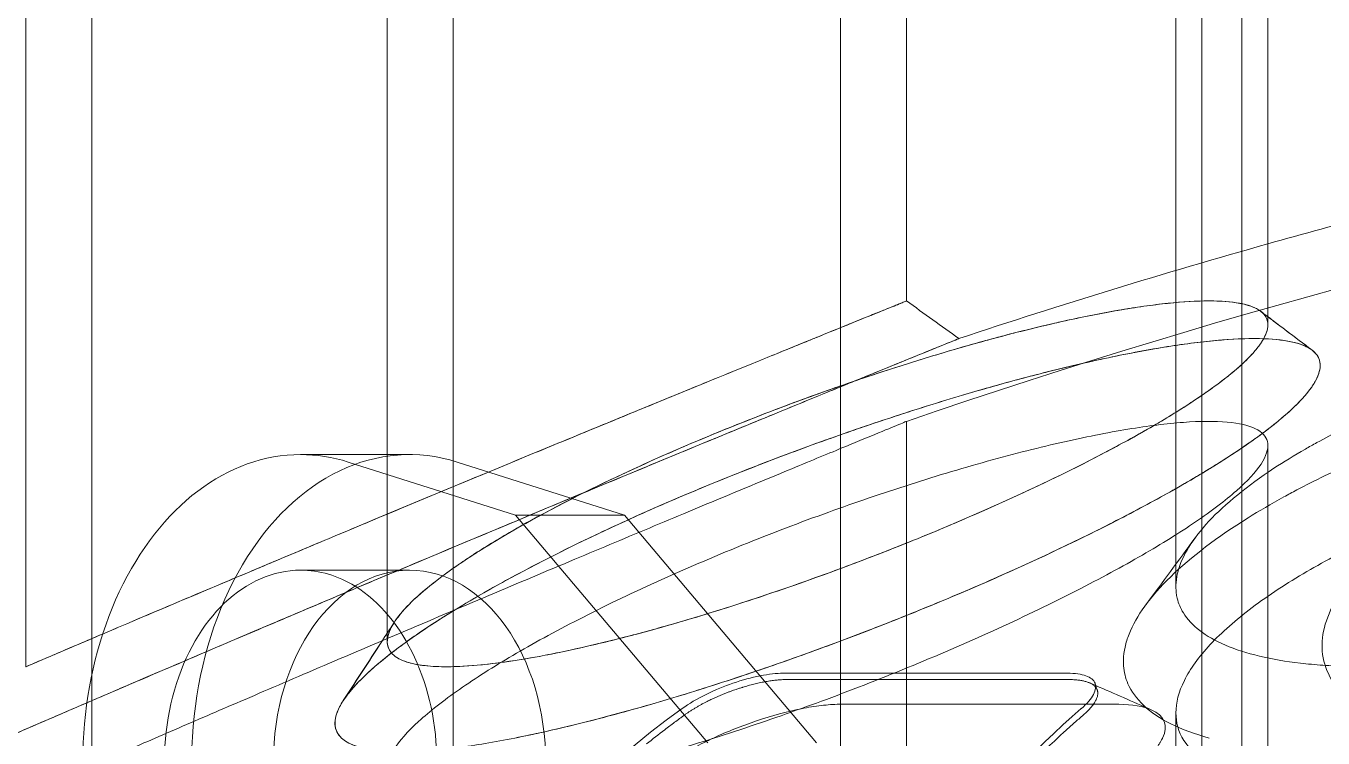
# Model space of a CAD drawing. Header units: millimetres. Extents: x -6314 to 11113, y -129 to 3675.
# Drawn here: x 890.05 to 927.09, y 2972.05 to 2992.38 of the extents above; entities that cross this region are included whole.
import ezdxf

# ---------------------------------------------------------------- set-up
doc = ezdxf.new("R2010")
doc.units = ezdxf.units.MM
doc.layers.add('Equipment', color=123, linetype='Continuous')

# ---------------------------------------------------------------- blocks, each defined once
blk = doc.blocks.new('A$C22f65225')
at = {"layer": 'Equipment', "linetype": 'Continuous', "lineweight": 0, "extrusion": (0, 1, 0)}
for p, q in [((-81.43, 260.606), (-81.43, 298)), ((-79.718, 250), (-79.718, 298)), ((-72.052, 266.111), (-72.052, 298)), ((-70.34, 250), (-70.34, 298)), ((-60.282, 250), (-60.282, 298)), ((-58.57, 270.098), (-58.57, 298)), ((-51.58, 262.68), (-51.58, 298)), ((-50.904, 250), (-50.904, 298)), ((-49.868, 250), (-49.868, 298)), ((-49.192, 269.478), (-49.192, 298)), ((-58.57, 250), (-58.57, 266.974)), ((-49.192, 250), (-49.192, 266.343)), ((-74.3, 266.111), (-71.472, 266.111)), ((-72.052, 261.969), (-72.052, 266.111)), ((-68.718, 264.54), (-73.063, 265.917)), ((-70.235, 265.917), (-65.889, 264.54)), ((-63.733, 258.626), (-68.718, 264.54)), ((-65.889, 264.54), (-68.718, 264.54)), ((-65.889, 264.54), (-60.905, 258.626)), ((-74.3, 263.111), (-71.472, 263.111)), ((-72.052, 261.259), (-72.052, 261.969)), ((-81.43, 260.606), (-81.43, 260.606)), ((-54.391, 260.435), (-61.775, 260.435)), ((-53.672, 260.161), (-53.62, 259.994)), ((-51.58, 250), (-51.58, 259.409))]:
    blk.add_line(p, q, dxfattribs=at)
at = {"layer": 'Equipment', "linetype": 'Continuous', "lineweight": 0, "extrusion": (0, 0, -1)}
for radius, start, end in [(180, 71.01086, 88.08979), (181.6, 74.28337, 75.1866), (181.6, 71.63614, 74.28337)]:
    blk.add_arc((0, 96.769), radius, start, end, dxfattribs=at)
for centre, major_axis, ratio, start_param, end_param in [((-71.472, 258.111), (0, 8), 0.707107, -1.965779, 0.22045), ((-71.472, 258.111), (0, -5), 0.707107, -3.141592653589792, 3.141592653589794), ((-55.11, 258.062), (-3.232, -1.105), 0.344485, 2.36763, 2.781528), ((-42.424, 227), (0, 37.2), 0.642788, -1.237608, -0.506999), ((-55.11, 258.062), (-3.232, -1.105), 0.344485, -3.501657, -2.817472)]:
    blk.add_ellipse(centre, major_axis=major_axis, ratio=ratio, start_param=start_param, end_param=end_param, dxfattribs=at)
at = {"layer": 'Equipment', "linetype": 'Continuous', "lineweight": 0}
for centre, major_axis, ratio, start_param, end_param in [((-74.3, 258.111), (0, 8), 0.707107, 0, 1.965779), ((-74.3, 258.111), (0, 8), 0.707107, -0.22045, 0), ((-74.3, 258.111), (0, 5), 0.707107, 0, 3.553109), ((-74.3, 258.111), (0, 5), 0.707107, -0.411517, 0), ((-74.3, 258.111), (0, 5), 0.707107, -2.730076, -0.411517), ((-50.559, 227), (0, -37.2), 0.766044, -2.634593, -2.105973)]:
    blk.add_ellipse(centre, major_axis=major_axis, ratio=ratio, start_param=start_param, end_param=end_param, dxfattribs=at)
for points, knots in [([(-79.44, 261.454), (-79.23, 261.543), (-79.006, 261.638), (-78.059, 262.04), (-77.199, 262.404), (-75.876, 262.962), (-74.945, 263.354), (-73.897, 263.794), (-72.32, 264.454), (-71.194, 264.923), (-69.538, 265.61), (-68.704, 265.956), (-67.616, 266.405), (-67.094, 266.621), (-66.315, 266.942), (-65.248, 267.38), (-64.225, 267.799), (-63.247, 268.199), (-62.304, 268.584), (-61.482, 268.918), (-60.746, 269.217), (-60.316, 269.392), (-59.744, 269.623), (-59.494, 269.725), (-59.113, 269.878), (-58.757, 270.023), (-58.602, 270.085), (-58.555, 270.104), (-58.594, 270.088), (-58.791, 270.009), (-58.924, 269.955), (-58.993, 269.927)], [0.5051203, 0.5051203, 0.5051203, 0.5051203, 0.5207903, 0.5207903, 0.5678094, 0.5678094, 0.5911634, 0.6145173, 0.6145173, 0.6627417, 0.6627417, 0.6861952, 0.697922, 0.7096488, 0.7096488, 0.7337009, 0.757753, 0.757753, 0.7821998, 0.8066466, 0.8066466, 0.8305373, 0.8365099, 0.8544279, 0.8544279, 0.8792333, 0.9040387, 0.9040387, 0.928029, 0.9400242, 0.950143, 0.950143, 0.950143, 0.950143]), ([(-71.847, 260.875), (-71.895, 260.911), (-71.935, 260.951), (-71.966, 260.993), (-72.102, 261.178), (-72.075, 261.433), (-71.883, 261.737), (-71.787, 261.889), (-71.651, 262.054), (-71.477, 262.23), (-71.303, 262.405), (-71.092, 262.59), (-70.854, 262.777), (-70.619, 262.962), (-70.35, 263.157), (-70.04, 263.365), (-69.962, 263.417), (-69.882, 263.47), (-69.8, 263.523), (-69.553, 263.682), (-69.288, 263.845), (-69.015, 264.006), (-68.259, 264.451), (-67.371, 264.921), (-66.409, 265.384), (-65.941, 265.61), (-65.441, 265.84), (-64.928, 266.067), (-64.671, 266.18), (-64.412, 266.293), (-64.152, 266.403), (-63.893, 266.513), (-63.634, 266.621), (-63.376, 266.726), (-63.112, 266.833), (-62.84, 266.942), (-62.563, 267.051), (-62.285, 267.159), (-62.003, 267.268), (-61.717, 267.375), (-61.145, 267.589), (-60.561, 267.799), (-59.982, 267.997), (-59.395, 268.199), (-58.804, 268.391), (-58.223, 268.571), (-57.641, 268.751), (-57.068, 268.918), (-56.515, 269.069), (-55.975, 269.217), (-55.427, 269.357), (-54.912, 269.477), (-54.783, 269.507), (-54.657, 269.536), (-54.531, 269.564), (-54.154, 269.649), (-53.785, 269.725), (-53.44, 269.789), (-52.962, 269.878), (-52.507, 269.95), (-52.087, 270.002), (-51.668, 270.054), (-51.286, 270.085), (-50.949, 270.095), (-50.623, 270.104), (-50.333, 270.094), (-50.091, 270.062), (-49.97, 270.047), (-49.861, 270.026), (-49.765, 270.001), (-49.684, 269.98), (-49.613, 269.955), (-49.549, 269.927)], [0.4624158, 0.4624158, 0.4624158, 0.4624158, 0.4732205, 0.4732205, 0.4732205, 0.5207088, 0.5207088, 0.5207088, 0.5442497, 0.5442497, 0.5442497, 0.5677906, 0.5677906, 0.5677906, 0.5911116, 0.5911116, 0.5911116, 0.5969418, 0.5969418, 0.5969418, 0.6144326, 0.6144326, 0.6144326, 0.6627048, 0.6627048, 0.6627048, 0.6861758, 0.6861758, 0.6861758, 0.6979112, 0.6979112, 0.6979112, 0.7096467, 0.7096467, 0.7096467, 0.7216728, 0.7216728, 0.7216728, 0.733699, 0.733699, 0.733699, 0.7577512, 0.7577512, 0.7577512, 0.7821982, 0.7821982, 0.7821982, 0.8066452, 0.8066452, 0.8066452, 0.830536, 0.830536, 0.830536, 0.8365087, 0.8365087, 0.8365087, 0.8544268, 0.8544268, 0.8544268, 0.8792324, 0.8792324, 0.8792324, 0.904038, 0.904038, 0.904038, 0.9280285, 0.9280285, 0.9280285, 0.9400237, 0.9400237, 0.9400237, 0.9501441, 0.9501441, 0.9501441, 0.9501441]), ([(-49.192, 269.478), (-49.192, 269.508), (-49.203, 269.624), (-49.262, 269.726), (-49.427, 269.879), (-49.721, 270.023), (-50.219, 270.085), (-50.799, 270.104), (-51.302, 270.088), (-51.992, 270.016), (-52.376, 269.965), (-52.555, 269.938), (-52.629, 269.927)], [0.8306707, 0.8306707, 0.8306707, 0.8306707, 0.8365906, 0.8545117, 0.8545117, 0.8793012, 0.9040907, 0.9040907, 0.928068, 0.9400567, 0.946051, 0.9501626, 0.9501626, 0.9501626, 0.9501626]), ([(-49.41, 260.88), (-49.739, 260.958), (-50.036, 261.054), (-50.294, 261.164), (-50.816, 261.387), (-51.185, 261.675), (-51.386, 262.001), (-51.46, 262.12), (-51.514, 262.248), (-51.546, 262.382), (-51.557, 262.427), (-51.565, 262.472), (-51.57, 262.518), (-51.582, 262.609), (-51.583, 262.7), (-51.576, 262.794), (-51.568, 262.888), (-51.551, 262.985), (-51.525, 263.081), (-51.418, 263.483), (-51.147, 263.926), (-50.722, 264.381), (-50.299, 264.835), (-49.717, 265.306), (-49.034, 265.754), (-48.782, 265.92), (-48.508, 266.087), (-48.218, 266.254), (-48.122, 266.309), (-48.023, 266.365), (-47.922, 266.42), (-47.519, 266.642), (-47.072, 266.868), (-46.62, 267.079), (-45.677, 267.519), (-44.605, 267.946), (-43.479, 268.324), (-42.927, 268.509), (-42.348, 268.688), (-41.762, 268.852), (-41.47, 268.935), (-41.176, 269.013), (-40.884, 269.087), (-40.593, 269.161), (-40.304, 269.231), (-40.018, 269.296), (-39.727, 269.363), (-39.429, 269.428), (-39.128, 269.489), (-38.227, 269.672), (-37.301, 269.822), (-36.421, 269.925), (-35.232, 270.065), (-34.1, 270.123), (-33.125, 270.097), (-32.889, 270.091), (-32.656, 270.08), (-32.432, 270.064), (-32.208, 270.048), (-31.993, 270.027), (-31.785, 270.001), (-31.577, 269.976), (-31.376, 269.945), (-31.186, 269.909), (-30.996, 269.874), (-30.817, 269.834), (-30.651, 269.79), (-29.969, 269.611), (-29.448, 269.352), (-29.127, 269.037), (-28.973, 268.886), (-28.861, 268.719), (-28.795, 268.541), (-28.762, 268.452), (-28.74, 268.361), (-28.729, 268.268), (-28.723, 268.22), (-28.72, 268.172), (-28.72, 268.123)], [0.353245, 0.353245, 0.353245, 0.353245, 0.3767108, 0.3767108, 0.3767108, 0.4242384, 0.4242384, 0.4242384, 0.441531, 0.441531, 0.441531, 0.4472953, 0.4472953, 0.4472953, 0.4588237, 0.4588237, 0.4588237, 0.4703522, 0.4703522, 0.4703522, 0.5182109, 0.5182109, 0.5182109, 0.5659083, 0.5659083, 0.5659083, 0.5835153, 0.5835153, 0.5835153, 0.5893843, 0.5893843, 0.5893843, 0.6128602, 0.6128602, 0.6128602, 0.6617487, 0.6617487, 0.6617487, 0.6856695, 0.6856695, 0.6856695, 0.6976298, 0.6976298, 0.6976298, 0.7095902, 0.7095902, 0.7095902, 0.7218024, 0.7218024, 0.7218024, 0.7584388, 0.7584388, 0.7584388, 0.8079072, 0.8079072, 0.8079072, 0.8199198, 0.8199198, 0.8199198, 0.8319323, 0.8319323, 0.8319323, 0.8439449, 0.8439449, 0.8439449, 0.8559575, 0.8559575, 0.8559575, 0.9052963, 0.9052963, 0.9052963, 0.9289723, 0.9289723, 0.9289723, 0.9408102, 0.9408102, 0.9408102, 0.9469332, 0.9469332, 0.9469332, 0.9469332]), ([(-58.993, 269.927), (-59.006, 269.922), (-59.06, 269.9), (-59.165, 269.857), (-59.373, 269.774), (-59.797, 269.602), (-60.261, 269.414), (-60.599, 269.276), (-60.599, 269.276), (-60.599, 269.276)], [0.95014456, 0.95014456, 0.95014456, 0.95014456, 0.95201935, 0.95801693, 0.96401451, 0.97600968, 1, 1, 1.0000015, 1.0000015, 1.0000015, 1.0000015]), ([(-52.63, 269.927), (-52.663, 269.922), (-53.132, 269.849), (-54.129, 269.664), (-55.194, 269.414), (-55.732, 269.276), (-55.732, 269.276), (-55.732, 269.276)], [0.95016572, 0.95016572, 0.95016572, 0.95016572, 0.95204536, 0.97602268, 1, 1, 1.00000047, 1.00000047, 1.00000047, 1.00000047]), ([(-49.549, 269.927), (-49.537, 269.922), (-49.526, 269.917), (-49.515, 269.911), (-49.479, 269.894), (-49.446, 269.876), (-49.416, 269.856), (-49.386, 269.836), (-49.359, 269.815), (-49.335, 269.793), (-49.286, 269.749), (-49.25, 269.7), (-49.226, 269.646), (-49.179, 269.539), (-49.181, 269.414), (-49.23, 269.276)], [0.95014412, 0.95014412, 0.95014412, 0.95014412, 0.952019, 0.952019, 0.952019, 0.95801662, 0.95801662, 0.95801662, 0.96401425, 0.96401425, 0.96401425, 0.9760095, 0.9760095, 0.9760095, 1, 1, 1, 1]), ([(-63.734, 261.983), (-62.936, 262.228), (-62.113, 262.5), (-60.802, 262.962), (-59.729, 263.354), (-58.617, 263.794), (-57.007, 264.454), (-55.945, 264.923), (-54.505, 265.61), (-53.809, 265.956), (-52.963, 266.406), (-52.576, 266.621), (-52.297, 266.78), (-52.109, 266.888), (-51.743, 267.106), (-51.132, 267.486), (-50.678, 267.8), (-50.151, 268.2), (-49.811, 268.489), (-49.49, 268.836), (-49.376, 268.995), (-49.24, 269.218), (-49.192, 269.357), (-49.192, 269.478), (-49.192, 269.478)], [0.5328686, 0.5328686, 0.5328686, 0.5328686, 0.5678103, 0.5678103, 0.5911644, 0.6145185, 0.6145185, 0.662743, 0.662743, 0.6861976, 0.697925, 0.7096523, 0.7096523, 0.7156721, 0.721692, 0.7337318, 0.7578113, 0.7578113, 0.7822667, 0.7944945, 0.8067222, 0.8067222, 0.8306169, 0.8306707, 0.8306707, 0.8306707, 0.8306707]), ([(-60.599, 269.276), (-60.686, 269.241), (-60.775, 269.205), (-60.867, 269.168), (-60.958, 269.131), (-61.052, 269.093), (-61.148, 269.054), (-61.34, 268.976), (-61.541, 268.894), (-61.75, 268.809), (-62.167, 268.639), (-62.614, 268.457), (-63.078, 268.268), (-63.3, 268.177), (-63.533, 268.082), (-63.769, 267.985), (-64.006, 267.889), (-64.246, 267.79), (-64.492, 267.689), (-64.739, 267.589), (-64.992, 267.485), (-65.248, 267.38), (-65.504, 267.275), (-65.762, 267.169), (-66.019, 267.063), (-67.068, 266.632), (-68.195, 266.167), (-69.323, 265.7), (-70.44, 265.237), (-71.576, 264.764), (-72.626, 264.325), (-72.88, 264.219), (-73.132, 264.114), (-73.385, 264.008), (-73.639, 263.902), (-73.894, 263.794), (-74.148, 263.688), (-74.656, 263.475), (-75.155, 263.265), (-75.621, 263.069), (-76.58, 262.665), (-77.481, 262.285), (-78.258, 261.956), (-78.637, 261.795), (-78.996, 261.642), (-79.319, 261.505), (-79.48, 261.437), (-79.632, 261.372), (-79.773, 261.312), (-79.915, 261.252), (-80.045, 261.197), (-80.167, 261.145), (-80.405, 261.043), (-80.621, 260.951), (-80.8, 260.875)], [0.0000027, 0.0000027, 0.0000027, 0.0000027, 0.0061473, 0.0061473, 0.0061473, 0.0122945, 0.0122945, 0.0122945, 0.024589, 0.024589, 0.024589, 0.049178, 0.049178, 0.049178, 0.0609547, 0.0609547, 0.0609547, 0.0727313, 0.0727313, 0.0727313, 0.084508, 0.084508, 0.084508, 0.0962846, 0.0962846, 0.0962846, 0.1445516, 0.1445516, 0.1445516, 0.1923654, 0.1923654, 0.1923654, 0.2039535, 0.2039535, 0.2039535, 0.2155416, 0.2155416, 0.2155416, 0.2387179, 0.2387179, 0.2387179, 0.2865178, 0.2865178, 0.2865178, 0.3098275, 0.3098275, 0.3098275, 0.3214824, 0.3214824, 0.3214824, 0.3331373, 0.3331373, 0.3331373, 0.3559892, 0.3559892, 0.3559892, 0.3559892]), ([(-47.858, 268.257), (-47.819, 268.402), (-47.833, 268.6), (-47.986, 268.78), (-48.111, 268.868), (-48.259, 268.945), (-48.491, 269.024), (-48.969, 269.111), (-49.44, 269.128), (-50.154, 269.108), (-50.974, 269.043), (-51.95, 268.891), (-52.83, 268.73), (-53.36, 268.622), (-54.446, 268.377), (-55.174, 268.195), (-56.345, 267.878), (-57.575, 267.525), (-58.85, 267.115), (-60.114, 266.687), (-61.063, 266.352), (-62.297, 265.885), (-62.895, 265.65), (-63.474, 265.417), (-64.038, 265.186), (-65.185, 264.698), (-66.032, 264.314), (-67.644, 263.553), (-68.662, 263.028), (-69.865, 262.34), (-70.28, 262.093), (-71.046, 261.609), (-71.467, 261.318), (-72.051, 260.882), (-72.588, 260.444), (-72.965, 260.038), (-73.39, 259.47), (-73.476, 259.147), (-73.328, 258.856), (-73.288, 258.802), (-73.237, 258.755)], [-1, -1, -1, -1, -0.9760095, -0.9640142, -0.9580166, -0.952019, -0.9400237, -0.9280285, -0.904038, -0.904038, -0.8792324, -0.8544268, -0.8544268, -0.8365087, -0.830536, -0.8066452, -0.8066452, -0.7821982, -0.7577512, -0.7577512, -0.733699, -0.7216728, -0.7096467, -0.7096467, -0.6979112, -0.6861758, -0.6627048, -0.6627048, -0.6144326, -0.6144326, -0.5969418, -0.5911116, -0.5677906, -0.5677906, -0.5442497, -0.5207088, -0.5207088, -0.4732205, -0.4732205, -0.4624153, -0.4624153, -0.4624153, -0.4624153]), ([(-59.335, 268.257), (-58.981, 268.402), (-58.496, 268.6), (-58.053, 268.78), (-57.836, 268.868), (-57.646, 268.945), (-57.452, 269.024), (-57.238, 269.111), (-57.197, 269.128), (-57.247, 269.108), (-57.407, 269.043), (-57.779, 268.891), (-58.177, 268.73), (-58.441, 268.622), (-59.041, 268.377), (-59.489, 268.195), (-60.263, 267.878), (-61.127, 267.525), (-62.125, 267.115), (-63.164, 266.688), (-64.251, 266.24), (-65.391, 265.767), (-66.236, 265.417), (-66.792, 265.186), (-67.964, 264.698), (-68.882, 264.315), (-70.593, 263.599), (-71.731, 263.121), (-72.83, 262.658)], [-1, -1, -1, -1, -0.9760097, -0.9640145, -0.9580169, -0.9520194, -0.9400242, -0.928029, -0.9040387, -0.9040387, -0.8792333, -0.8544279, -0.8544279, -0.8365099, -0.8305373, -0.8066466, -0.8066466, -0.7821998, -0.757753, -0.757753, -0.7337009, -0.7096488, -0.7096488, -0.697922, -0.6861952, -0.6627417, -0.6627417, -0.6187047, -0.6187047, -0.6187047, -0.6187047]), ([(-55.732, 269.276), (-55.869, 269.241), (-56.009, 269.205), (-56.149, 269.168), (-56.289, 269.131), (-56.43, 269.093), (-56.572, 269.054), (-56.856, 268.975), (-57.143, 268.894), (-57.432, 268.809), (-58.011, 268.639), (-58.597, 268.457), (-59.175, 268.268), (-59.452, 268.177), (-59.736, 268.082), (-60.017, 267.985), (-60.299, 267.889), (-60.578, 267.79), (-60.86, 267.69), (-61.141, 267.589), (-61.424, 267.485), (-61.704, 267.38), (-61.984, 267.275), (-62.261, 267.169), (-62.531, 267.063), (-63.635, 266.632), (-64.73, 266.167), (-65.74, 265.7), (-66.741, 265.237), (-67.673, 264.764), (-68.458, 264.325), (-68.648, 264.219), (-68.832, 264.114), (-69.012, 264.008), (-69.192, 263.902), (-69.369, 263.794), (-69.54, 263.688), (-69.88, 263.475), (-70.194, 263.265), (-70.466, 263.069), (-71.026, 262.665), (-71.458, 262.285), (-71.725, 261.955), (-71.855, 261.795), (-71.949, 261.642), (-72.001, 261.505), (-72.027, 261.437), (-72.043, 261.372), (-72.049, 261.312), (-72.051, 261.294), (-72.052, 261.276), (-72.052, 261.259)], [0.0000007, 0.0000007, 0.0000007, 0.0000007, 0.0061473, 0.0061473, 0.0061473, 0.0122945, 0.0122945, 0.0122945, 0.0245891, 0.0245891, 0.0245891, 0.0491781, 0.0491781, 0.0491781, 0.0609548, 0.0609548, 0.0609548, 0.0727314, 0.0727314, 0.0727314, 0.0845081, 0.0845081, 0.0845081, 0.0962848, 0.0962848, 0.0962848, 0.1445519, 0.1445519, 0.1445519, 0.1923657, 0.1923657, 0.1923657, 0.2039539, 0.2039539, 0.2039539, 0.215542, 0.215542, 0.215542, 0.2387183, 0.2387183, 0.2387183, 0.2865183, 0.2865183, 0.2865183, 0.3098281, 0.3098281, 0.3098281, 0.3214829, 0.3214829, 0.3214829, 0.3250078, 0.3250078, 0.3250078, 0.3250078]), ([(-49.23, 269.276), (-49.255, 269.206), (-49.292, 269.132), (-49.34, 269.054), (-49.389, 268.976), (-49.45, 268.894), (-49.522, 268.809), (-49.665, 268.639), (-49.854, 268.457), (-50.079, 268.268), (-50.187, 268.177), (-50.307, 268.082), (-50.435, 267.985), (-50.563, 267.889), (-50.699, 267.79), (-50.844, 267.689), (-50.99, 267.589), (-51.145, 267.485), (-51.309, 267.38), (-51.472, 267.275), (-51.642, 267.169), (-51.817, 267.063), (-52.531, 266.632), (-53.387, 266.167), (-54.33, 265.7), (-55.265, 265.237), (-56.301, 264.764), (-57.334, 264.325), (-57.584, 264.219), (-57.836, 264.114), (-58.095, 264.008), (-58.354, 263.902), (-58.62, 263.794), (-58.889, 263.688), (-59.428, 263.475), (-59.979, 263.265), (-60.513, 263.069), (-61.615, 262.665), (-62.743, 262.285), (-63.822, 261.955), (-64.348, 261.795), (-64.877, 261.642), (-65.383, 261.505), (-65.636, 261.437), (-65.884, 261.372), (-66.123, 261.312), (-66.361, 261.252), (-66.591, 261.196), (-66.815, 261.145), (-67.254, 261.043), (-67.69, 260.951), (-68.104, 260.875)], [0.0000021, 0.0000021, 0.0000021, 0.0000021, 0.0122946, 0.0122946, 0.0122946, 0.0245892, 0.0245892, 0.0245892, 0.0491784, 0.0491784, 0.0491784, 0.0609551, 0.0609551, 0.0609551, 0.0727318, 0.0727318, 0.0727318, 0.0845086, 0.0845086, 0.0845086, 0.0962853, 0.0962853, 0.0962853, 0.1445527, 0.1445527, 0.1445527, 0.1923668, 0.1923668, 0.1923668, 0.203955, 0.203955, 0.203955, 0.2155432, 0.2155432, 0.2155432, 0.2387196, 0.2387196, 0.2387196, 0.2865199, 0.2865199, 0.2865199, 0.3098298, 0.3098298, 0.3098298, 0.3214847, 0.3214847, 0.3214847, 0.3331396, 0.3331396, 0.3331396, 0.3559884, 0.3559884, 0.3559884, 0.3559884]), ([(-54.913, 268.257), (-54.339, 268.402), (-53.201, 268.666), (-52.051, 268.876), (-51.363, 268.977), (-50.914, 269.035), (-50.173, 269.111), (-49.63, 269.128), (-49.315, 269.118), (-49.309, 269.118), (-49.302, 269.118)], [-0.99999911, -0.99999911, -0.99999911, -0.99999911, -0.97602268, -0.95204536, -0.94605103, -0.9400567, -0.92806804, -0.90409072, -0.90409072, -0.9036003, -0.9036003, -0.9036003, -0.9036003]), ([(-27.905, 265.512), (-27.73, 265.751), (-27.524, 266.108), (-27.402, 266.502), (-27.366, 266.719), (-27.353, 266.928), (-27.377, 267.182), (-27.509, 267.574), (-27.716, 267.84), (-28.274, 268.334), (-28.86, 268.606), (-29.794, 268.84), (-30.187, 268.925), (-30.845, 269.022), (-31.546, 269.087), (-32.051, 269.11), (-33.36, 269.144), (-34.578, 269.083), (-36.808, 268.828), (-38.134, 268.618), (-39.423, 268.345), (-40.051, 268.205), (-40.671, 268.059), (-41.948, 267.727), (-42.899, 267.441), (-44.732, 266.842), (-45.914, 266.386), (-47.477, 265.681), (-48.101, 265.377), (-49.007, 264.889), (-49.415, 264.649), (-50.496, 263.976), (-51.187, 263.455), (-52.245, 262.427), (-52.612, 261.919), (-52.84, 261.34), (-52.911, 261.113), (-52.945, 260.837), (-52.937, 260.519), (-52.887, 260.311), (-52.652, 259.765), (-52.278, 259.404), (-51.427, 258.982), (-51.088, 258.856), (-50.713, 258.755)], [-0.9999972, -0.9999972, -0.9999972, -0.9999972, -0.9763241, -0.9644861, -0.9585671, -0.9526482, -0.9408102, -0.9289723, -0.9052963, -0.9052963, -0.8559575, -0.8559575, -0.8439449, -0.8319323, -0.8199198, -0.8079072, -0.8079072, -0.7584388, -0.7584388, -0.7218024, -0.7095902, -0.7095902, -0.6976298, -0.6856695, -0.6617487, -0.6617487, -0.6128602, -0.6128602, -0.5893843, -0.5835153, -0.5659083, -0.5659083, -0.5182109, -0.5182109, -0.4703522, -0.4703522, -0.4588237, -0.4472953, -0.441531, -0.4242384, -0.4242384, -0.3767108, -0.3767108, -0.3532455, -0.3532455, -0.3532455, -0.3532455]), ([(-49.302, 269.118), (-48.992, 269.107), (-48.477, 269.044), (-48.155, 268.904), (-48.044, 268.82)], [-0.90359633, -0.90359633, -0.90359633, -0.90359633, -0.87930119, -0.85644561, -0.85644561, -0.85644561, -0.85644561]), ([(-48.044, 268.82), (-48.035, 268.813), (-48.026, 268.806), (-47.936, 268.731), (-47.863, 268.623), (-47.816, 268.379), (-47.864, 268.196), (-47.989, 267.96), (-48.098, 267.792), (-48.412, 267.424), (-48.753, 267.116), (-49.287, 266.689), (-49.75, 266.353), (-50.38, 265.944), (-50.761, 265.709), (-50.957, 265.591), (-51.25, 265.417), (-51.649, 265.187), (-52.534, 264.699), (-53.277, 264.316), (-54.813, 263.555), (-55.959, 263.03), (-57.719, 262.282), (-58.929, 261.785), (-60.152, 261.319), (-61.306, 260.896), (-61.888, 260.69), (-62.477, 260.491)], [-0.8564456, -0.8564456, -0.8564456, -0.8564456, -0.8545117, -0.8545117, -0.8365906, -0.8306169, -0.8067222, -0.8067222, -0.7944945, -0.7822667, -0.7578113, -0.7578113, -0.7337318, -0.721692, -0.7156721, -0.7096523, -0.7096523, -0.697925, -0.6861976, -0.662743, -0.662743, -0.6145185, -0.6145185, -0.5911644, -0.5678103, -0.5678103, -0.5456751, -0.5456751, -0.5456751, -0.5456751]), ([(-81.97, 258.755), (-81.97, 258.755), (-81.97, 258.755), (-81.738, 258.855), (-81.458, 258.976), (-81.004, 259.172), (-80.671, 259.315), (-79.913, 259.641), (-79.257, 259.923), (-77.873, 260.516), (-76.808, 260.971), (-75.153, 261.674), (-74.286, 262.042), (-73.151, 262.522), (-72.578, 262.764), (-71.119, 263.379), (-69.867, 263.904), (-67.418, 264.926), (-66.201, 265.432), (-64.804, 266.01), (-64.251, 266.239), (-63.454, 266.568), (-62.678, 266.887), (-62.183, 267.091), (-61.454, 267.39), (-60.746, 267.681), (-60.007, 267.983), (-59.613, 268.144), (-59.426, 268.22), (-59.335, 268.257)], [-0.3559936, -0.3559936, -0.3559936, -0.3559936, -0.3559907, -0.3559907, -0.3331373, -0.3331373, -0.3214824, -0.3098275, -0.2865178, -0.2865178, -0.2387179, -0.2387179, -0.2155416, -0.2039535, -0.1923654, -0.1923654, -0.1445516, -0.1445516, -0.0962846, -0.0962846, -0.084508, -0.0727313, -0.0609547, -0.049178, -0.049178, -0.024589, -0.0122945, -0.0061473, -0.0000037, -0.0000037, -0.0000037, -0.0000037]), ([(-73.194, 259.724), (-73.112, 259.85), (-73.007, 259.982), (-72.519, 260.516), (-71.966, 260.971), (-70.944, 261.674), (-70.371, 262.042), (-69.553, 262.522), (-69.118, 262.764), (-67.988, 263.379), (-66.93, 263.904), (-64.679, 264.926), (-63.468, 265.432), (-61.966, 266.01), (-61.36, 266.239), (-60.452, 266.568), (-59.529, 266.887), (-58.914, 267.091), (-57.988, 267.39), (-57.041, 267.681), (-55.962, 267.983), (-55.358, 268.144), (-55.061, 268.22), (-54.913, 268.257), (-54.913, 268.257), (-54.913, 268.257)], [-0.3027609, -0.3027609, -0.3027609, -0.3027609, -0.2865183, -0.2865183, -0.2387183, -0.2387183, -0.215542, -0.2039539, -0.1923657, -0.1923657, -0.1445519, -0.1445519, -0.0962848, -0.0962848, -0.0845081, -0.0727314, -0.0609548, -0.0491781, -0.0491781, -0.0245891, -0.0122945, -0.0061473, 0, 0, 0.0000004, 0.0000004, 0.0000004, 0.0000004]), ([(-68.739, 258.755), (-68.739, 258.755), (-68.739, 258.755), (-68.23, 258.855), (-67.69, 258.976), (-66.892, 259.171), (-66.33, 259.315), (-65.146, 259.641), (-64.217, 259.923), (-62.362, 260.516), (-61.07, 260.971), (-59.225, 261.674), (-58.297, 262.042), (-57.15, 262.522), (-56.591, 262.764), (-55.194, 263.379), (-54.084, 263.904), (-52.094, 264.926), (-51.197, 265.432), (-50.278, 266.01), (-49.926, 266.239), (-49.454, 266.568), (-49.032, 266.888), (-48.79, 267.091), (-48.454, 267.39), (-48.174, 267.681), (-47.944, 268.026), (-47.878, 268.183), (-47.858, 268.257)], [-0.3559929, -0.3559929, -0.3559929, -0.3559929, -0.35599, -0.35599, -0.3331396, -0.3331396, -0.3214847, -0.3098298, -0.2865199, -0.2865199, -0.2387196, -0.2387196, -0.2155432, -0.203955, -0.1923668, -0.1923668, -0.1445527, -0.1445527, -0.0962853, -0.0962853, -0.0845086, -0.0727318, -0.0609551, -0.0491784, -0.0491784, -0.0245892, -0.0122946, -0.0000029, -0.0000029, -0.0000029, -0.0000029]), ([(-81.36, 257.328), (-81.29, 257.358), (-81.169, 257.411), (-80.812, 257.567), (-80.544, 257.683), (-79.869, 257.976), (-79.463, 258.153), (-78.54, 258.553), (-78.023, 258.776), (-76.919, 259.252), (-76.333, 259.505), (-75.103, 260.033), (-74.41, 260.33), (-72.959, 260.95), (-72.2, 261.273), (-70.665, 261.925), (-69.888, 262.254), (-68.367, 262.896), (-67.623, 263.209), (-66.235, 263.792), (-65.541, 264.083), (-64.192, 264.646), (-63.538, 264.918), (-62.322, 265.424), (-61.759, 265.657), (-60.76, 266.071), (-60.326, 266.25), (-59.632, 266.537), (-59.341, 266.656), (-58.891, 266.842), (-58.73, 266.908), (-58.595, 266.964), (-58.57, 266.974), (-58.57, 266.974)], [-18.87909, -18.87909, -18.87909, -18.87909, -17.969176, -17.969176, -16.87428, -16.87428, -15.779384, -15.779384, -14.684488, -14.684488, -13.589591, -13.589591, -12.408386, -12.408386, -11.227181, -11.227181, -10.045976, -10.045976, -8.864771, -8.864771, -7.714607, -7.714607, -6.564444, -6.564444, -5.414281, -5.414281, -4.264118, -4.264118, -3.198088, -3.198088, -2.132059, -2.132059, -1.513126, -1.513126, -1.513126, -1.513126]), ([(-69.829, 257.328), (-69.455, 257.358), (-69.045, 257.411), (-68.096, 257.567), (-67.515, 257.683), (-66.262, 257.976), (-65.59, 258.153), (-64.201, 258.553), (-63.483, 258.776), (-62.05, 259.252), (-61.337, 259.505), (-59.914, 260.033), (-59.155, 260.33), (-57.651, 260.95), (-56.906, 261.273), (-55.479, 261.925), (-54.798, 262.254), (-53.538, 262.896), (-52.961, 263.209), (-51.953, 263.792), (-51.484, 264.083), (-50.655, 264.646), (-50.296, 264.918), (-49.721, 265.424), (-49.506, 265.657), (-49.234, 266.071), (-49.177, 266.25), (-49.212, 266.537), (-49.295, 266.656), (-49.607, 266.842), (-49.837, 266.908), (-50.434, 266.978), (-50.803, 266.983), (-51.648, 266.933), (-52.125, 266.878), (-52.63, 266.8), (-53.147, 266.72), (-53.727, 266.609), (-54.979, 266.332), (-55.65, 266.164), (-57.04, 265.782), (-57.758, 265.568), (-59.191, 265.109), (-59.906, 264.865), (-61.331, 264.351), (-62.091, 264.061), (-63.598, 263.452), (-64.344, 263.132), (-65.77, 262.485), (-66.451, 262.157), (-67.708, 261.513), (-68.284, 261.197), (-69.291, 260.605), (-69.761, 260.308), (-70.591, 259.729), (-70.95, 259.447), (-71.525, 258.923), (-71.74, 258.679), (-72.011, 258.247), (-72.067, 258.058), (-72.03, 257.757), (-71.947, 257.632), (-71.634, 257.436), (-71.405, 257.367), (-71.101, 257.329), (-71.096, 257.328), (-71.091, 257.328)], [-18.87909, -18.87909, -18.87909, -18.87909, -17.969176, -17.969176, -16.87428, -16.87428, -15.779384, -15.779384, -14.684488, -14.684488, -13.589591, -13.589591, -12.408386, -12.408386, -11.227181, -11.227181, -10.045976, -10.045976, -8.864771, -8.864771, -7.714607, -7.714607, -6.564444, -6.564444, -5.414281, -5.414281, -4.264118, -4.264118, -3.198088, -3.198088, -2.132059, -2.132059, -1.066029, -1.066029, 0, 0, 0, 1.091896, 1.091896, 2.183793, 2.183793, 3.275689, 3.275689, 4.367585, 4.367585, 5.547871, 5.547871, 6.728158, 6.728158, 7.908444, 7.908444, 9.08873, 9.08873, 10.244106, 10.244106, 11.399482, 11.399482, 12.554858, 12.554858, 13.710234, 13.710234, 14.775429, 14.775429, 15.840624, 15.840624, 15.858104, 15.858104, 15.858104, 15.858104]), ([(-47.7, 257.328), (-47.868, 257.338), (-48.03, 257.352), (-48.714, 257.422), (-49.204, 257.51), (-50.061, 257.75), (-50.428, 257.902), (-51.013, 258.262), (-51.231, 258.469), (-51.515, 258.918), (-51.58, 259.161), (-51.58, 259.667), (-51.509, 259.95), (-51.211, 260.547), (-50.985, 260.861), (-50.392, 261.499), (-50.024, 261.823), (-49.175, 262.461), (-48.695, 262.775), (-47.689, 263.361), (-47.129, 263.654), (-45.905, 264.23), (-45.24, 264.512), (-43.845, 265.044), (-43.114, 265.294), (-41.632, 265.746), (-40.882, 265.948), (-39.45, 266.288), (-38.72, 266.438), (-37.26, 266.689), (-36.53, 266.788), (-35.126, 266.926), (-34.45, 266.965), (-33.198, 266.98), (-32.621, 266.956), (-31.584, 266.855), (-31.095, 266.773), (-30.239, 266.546), (-29.872, 266.401), (-29.288, 266.059), (-29.07, 265.862), (-28.786, 265.431), (-28.72, 265.197), (-28.72, 264.957), (-28.72, 264.707), (-28.792, 264.432), (-29.09, 263.849), (-29.316, 263.541), (-29.908, 262.912), (-30.276, 262.591), (-31.121, 261.955), (-31.599, 261.64), (-32.603, 261.049), (-33.164, 260.75), (-34.39, 260.161), (-35.055, 259.871), (-36.451, 259.322), (-37.183, 259.062), (-38.666, 258.59), (-39.417, 258.378), (-40.85, 258.022), (-41.578, 257.864), (-43.036, 257.6), (-43.765, 257.494), (-44.865, 257.38), (-45.255, 257.348), (-45.632, 257.328)], [-22.757289, -22.757289, -22.757289, -22.757289, -22.427969, -22.427969, -21.310874, -21.310874, -20.193779, -20.193779, -19.076684, -19.076684, -17.959588, -17.959588, -16.791993, -16.791993, -15.624399, -15.624399, -14.456804, -14.456804, -13.289209, -13.289209, -12.160848, -12.160848, -11.032488, -11.032488, -9.904127, -9.904127, -8.775766, -8.775766, -7.695432, -7.695432, -6.615098, -6.615098, -5.534764, -5.534764, -4.454429, -4.454429, -3.340822, -3.340822, -2.227215, -2.227215, -1.113607, -1.113607, 0, 0, 0, 1.164138, 1.164138, 2.328277, 2.328277, 3.492415, 3.492415, 4.656553, 4.656553, 5.789978, 5.789978, 6.923402, 6.923402, 8.056827, 8.056827, 9.190251, 9.190251, 10.270946, 10.270946, 11.351641, 11.351641, 11.964784, 11.964784, 11.964784, 11.964784]), ([(-44.88, 258.755), (-44.88, 258.755), (-44.88, 258.755), (-45.298, 258.855), (-45.674, 258.976), (-46.149, 259.172), (-46.456, 259.315), (-46.991, 259.641), (-47.287, 259.923), (-47.734, 260.516), (-47.84, 260.971), (-47.725, 261.674), (-47.599, 262.042), (-47.338, 262.486), (-47.192, 262.69), (-47.128, 262.774)], [-0.3559934, -0.3559934, -0.3559934, -0.3559934, -0.3559905, -0.3559905, -0.3331373, -0.3331373, -0.3214824, -0.3098275, -0.2865178, -0.2865178, -0.2387179, -0.2387179, -0.2155416, -0.2039535, -0.1958824, -0.1958824, -0.1958824, -0.1958824]), ([(-73.118, 262.536), (-73.126, 262.533), (-73.134, 262.529), (-73.72, 262.282), (-74.894, 261.785), (-75.989, 261.319), (-77.527, 260.664), (-78.548, 260.227), (-79.569, 259.789), (-79.711, 259.728), (-79.849, 259.669)], [-0.6148378, -0.6148378, -0.6148378, -0.6148378, -0.6145173, -0.6145173, -0.5911634, -0.5678094, -0.5678094, -0.5207903, -0.5207903, -0.512983, -0.512983, -0.512983, -0.512983]), ([(-68.102, 260.875), (-67.907, 260.911), (-67.706, 260.951), (-66.613, 261.178), (-65.603, 261.434), (-64.283, 261.816), (-64.01, 261.898), (-63.734, 261.983)], [0.46241674, 0.46241674, 0.46241674, 0.46241674, 0.47323584, 0.47323584, 0.5207913, 0.5207913, 0.53286863, 0.53286863, 0.53286863, 0.53286863]), ([(-73.193, 259.726), (-72.831, 260.278), (-72.47, 260.832), (-72.031, 261.509), (-71.951, 261.631), (-71.872, 261.754)], [0, 0, 0, 0, 10.000078, 10.000078, 12.208427, 12.208427, 12.208427, 12.208427]), ([(-80.799, 260.875), (-80.715, 260.911), (-80.622, 260.951), (-80.231, 261.117), (-79.866, 261.273), (-79.44, 261.454)], [0.46241837, 0.46241837, 0.46241837, 0.46241837, 0.47323497, 0.47323497, 0.5051203, 0.5051203, 0.5051203, 0.5051203]), ([(-73.194, 259.724), (-72.832, 260.277), (-72.47, 260.831), (-72.091, 261.416), (-72.071, 261.446), (-72.052, 261.476)], [0, 0, 0, 0, 10.000106, 10.000106, 10.541825, 10.541825, 10.541825, 10.541825]), ([(-72.052, 261.259), (-72.052, 261.219), (-72.047, 261.181), (-72.038, 261.145), (-72.012, 261.043), (-71.949, 260.951), (-71.846, 260.875)], [0.32500782, 0.32500782, 0.32500782, 0.32500782, 0.33313782, 0.33313782, 0.33313782, 0.35598773, 0.35598773, 0.35598773, 0.35598773]), ([(-81.43, 260.606), (-81.43, 260.606), (-81.405, 260.617), (-81.356, 260.637), (-81.309, 260.657), (-81.238, 260.688), (-81.145, 260.728), (-81.051, 260.768), (-80.936, 260.817), (-80.799, 260.875)], [0.40896963, 0.40896963, 0.40896963, 0.40896963, 0.42722795, 0.42722795, 0.42722795, 0.44482209, 0.44482209, 0.44482209, 0.46241622, 0.46241622, 0.46241622, 0.46241622]), ([(-80.8, 260.875), (-80.987, 260.795), (-81.135, 260.732), (-81.238, 260.688), (-81.342, 260.644), (-81.404, 260.617), (-81.423, 260.609), (-81.428, 260.607), (-81.43, 260.606), (-81.43, 260.606)], [0.35599075, 0.35599075, 0.35599075, 0.35599075, 0.37979593, 0.37979593, 0.37979593, 0.40351194, 0.40351194, 0.40351194, 0.40896963, 0.40896963, 0.40896963, 0.40896963]), ([(-68.104, 260.875), (-68.535, 260.795), (-68.943, 260.732), (-69.313, 260.688), (-69.68, 260.644), (-70.018, 260.617), (-70.318, 260.609), (-70.619, 260.6), (-70.882, 260.61), (-71.105, 260.637), (-71.27, 260.657), (-71.418, 260.688), (-71.542, 260.728), (-71.667, 260.768), (-71.767, 260.817), (-71.847, 260.875)], [0.35599, 0.35599, 0.35599, 0.35599, 0.3797988, 0.3797988, 0.3797988, 0.4035149, 0.4035149, 0.4035149, 0.4272311, 0.4272311, 0.4272311, 0.4448232, 0.4448232, 0.4448232, 0.4624153, 0.4624153, 0.4624153, 0.4624153]), ([(-71.846, 260.875), (-71.738, 260.795), (-71.586, 260.732), (-71.397, 260.688), (-71.353, 260.677), (-71.307, 260.668), (-71.259, 260.66)], [0.3559893, 0.3559893, 0.3559893, 0.3559893, 0.37979665, 0.37979665, 0.37979665, 0.38528814, 0.38528814, 0.38528814, 0.38528814]), ([(-71.259, 260.66), (-71.099, 260.632), (-70.916, 260.615), (-70.711, 260.609), (-70.444, 260.6), (-70.141, 260.61), (-69.809, 260.637), (-69.562, 260.657), (-69.29, 260.688), (-69.004, 260.728), (-68.718, 260.768), (-68.419, 260.817), (-68.102, 260.875)], [0.38528814, 0.38528814, 0.38528814, 0.38528814, 0.40351269, 0.40351269, 0.40351269, 0.42722872, 0.42722872, 0.42722872, 0.44482158, 0.44482158, 0.44482158, 0.46241444, 0.46241444, 0.46241444, 0.46241444]), ([(-43.264, 260.882), (-44.115, 260.758), (-44.949, 260.675), (-46.21, 260.612), (-46.916, 260.602), (-47.771, 260.641), (-48.161, 260.676), (-48.725, 260.741), (-49.084, 260.802), (-49.41, 260.88)], [0.2462979, 0.2462979, 0.2462979, 0.2462979, 0.283604, 0.283604, 0.3067725, 0.3183568, 0.3299411, 0.3299411, 0.353244, 0.353244, 0.353244, 0.353244]), ([(-62.477, 260.491), (-63.138, 260.266), (-63.807, 260.05), (-65.711, 259.471), (-66.923, 259.148), (-68.243, 258.856), (-68.501, 258.802), (-68.739, 258.755)], [-0.54567513, -0.54567513, -0.54567513, -0.54567513, -0.5207913, -0.5207913, -0.47323584, -0.47323584, -0.46241444, -0.46241444, -0.46241444, -0.46241444]), ([(-64.396, 259.52), (-64.219, 259.649), (-64.007, 259.774), (-63.534, 260.008), (-63.295, 260.103), (-62.831, 260.262), (-62.594, 260.325), (-62.373, 260.368)], [-1.401402, -1.401402, -1.401402, -1.401402, -1.093361, -1.093361, -0.769351, -0.769351, -0.386763, -0.386763, -0.386763, -0.386763]), ([(-61.714, 260.271), (-61.728, 260.271), (-61.747, 260.271), (-61.758, 260.271), (-61.776, 260.27), (-61.795, 260.27), (-61.814, 260.269), (-61.833, 260.268), (-61.852, 260.267), (-61.872, 260.265), (-61.891, 260.264), (-61.911, 260.262), (-61.931, 260.26), (-61.951, 260.258), (-61.972, 260.256), (-61.993, 260.254), (-62.013, 260.251), (-62.034, 260.249), (-62.056, 260.246), (-62.077, 260.243), (-62.098, 260.24), (-62.12, 260.237), (-62.142, 260.233), (-62.164, 260.23), (-62.186, 260.226), (-62.209, 260.222), (-62.231, 260.218), (-62.254, 260.214), (-62.277, 260.21), (-62.3, 260.205), (-62.323, 260.201), (-62.346, 260.196), (-62.369, 260.191), (-62.393, 260.186), (-62.416, 260.181), (-62.44, 260.175), (-62.464, 260.17), (-62.488, 260.164), (-62.512, 260.158), (-62.536, 260.152), (-62.56, 260.146), (-62.584, 260.14), (-62.608, 260.134), (-62.633, 260.127), (-62.657, 260.121), (-62.682, 260.114), (-62.706, 260.107), (-62.731, 260.1), (-62.756, 260.093), (-62.774, 260.087), (-62.793, 260.082), (-62.812, 260.076), (-62.818, 260.074), (-62.824, 260.072), (-62.83, 260.07), (-62.855, 260.063), (-62.88, 260.055), (-62.905, 260.047), (-62.936, 260.037), (-62.967, 260.027), (-62.998, 260.016)], [0.94035012, 0.94035012, 0.94035012, 0.94035012, 0.94107769, 0.94107769, 0.94107769, 0.94222286, 0.94222286, 0.94222286, 0.94336685, 0.94336685, 0.94336685, 0.94451008, 0.94451008, 0.94451008, 0.94565299, 0.94565299, 0.94565299, 0.946796, 0.946796, 0.946796, 0.94793953, 0.94793953, 0.94793953, 0.949084, 0.949084, 0.949084, 0.95022984, 0.95022984, 0.95022984, 0.95137749, 0.95137749, 0.95137749, 0.95252484, 0.95252484, 0.95252484, 0.95367066, 0.95367066, 0.95367066, 0.95481538, 0.95481538, 0.95481538, 0.95595943, 0.95595943, 0.95595943, 0.95710324, 0.95710324, 0.95710324, 0.95824723, 0.95824723, 0.95824723, 0.95911807, 0.95911807, 0.95911807, 0.95939183, 0.95939183, 0.95939183, 0.96053747, 0.96053747, 0.96053747, 0.96195545, 0.96195545, 0.96195545, 0.96195545]), ([(-62.373, 260.368), (-62.372, 260.368), (-62.371, 260.369), (-62.148, 260.412), (-61.944, 260.435), (-61.775, 260.435)], [-0.3867627, -0.3867627, -0.3867627, -0.3867627, -0.3842354, -0.3842354, 0, 0, 0, 0]), ([(-54.373, 260.271), (-54.502, 260.271), (-54.631, 260.271), (-54.89, 260.271), (-55.032, 260.271), (-57.198, 260.271), (-59.137, 260.271), (-61.097, 260.271), (-61.225, 260.271), (-61.456, 260.271), (-61.57, 260.271), (-61.684, 260.271)], [0.8302066, 0.8302066, 0.8302066, 0.8302066, 0.8358989, 0.8358989, 0.8416785, 0.8416785, 0.9283719, 0.9283719, 0.9341514, 0.9341514, 0.9398437, 0.9398437, 0.9398437, 0.9398437]), ([(-54.391, 260.435), (-54.198, 260.435), (-54.037, 260.412), (-53.793, 260.326), (-53.711, 260.263), (-53.649, 260.103), (-53.653, 260.008), (-53.778, 259.774), (-53.886, 259.649), (-54.034, 259.52)], [-1.803214, -1.803214, -1.803214, -1.803214, -1.308892, -1.308892, -0.813394, -0.813394, -0.396483, -0.396483, 0, 0, 0, 0]), ([(-53.628, 260.016), (-53.632, 260.027), (-53.637, 260.037), (-53.644, 260.047), (-53.648, 260.055), (-53.654, 260.063), (-53.66, 260.07), (-53.661, 260.072), (-53.663, 260.074), (-53.664, 260.076), (-53.669, 260.082), (-53.674, 260.087), (-53.679, 260.093), (-53.686, 260.1), (-53.693, 260.107), (-53.701, 260.114), (-53.709, 260.121), (-53.717, 260.127), (-53.726, 260.134), (-53.735, 260.14), (-53.744, 260.146), (-53.754, 260.152), (-53.764, 260.158), (-53.774, 260.164), (-53.785, 260.17), (-53.796, 260.175), (-53.807, 260.181), (-53.818, 260.186), (-53.83, 260.191), (-53.842, 260.196), (-53.855, 260.2), (-53.867, 260.205), (-53.88, 260.21), (-53.893, 260.214), (-53.907, 260.218), (-53.921, 260.222), (-53.935, 260.226), (-53.949, 260.23), (-53.964, 260.233), (-53.979, 260.237), (-53.994, 260.24), (-54.009, 260.243), (-54.025, 260.246), (-54.041, 260.249), (-54.057, 260.251), (-54.074, 260.254), (-54.09, 260.256), (-54.107, 260.258), (-54.125, 260.26), (-54.142, 260.262), (-54.16, 260.264), (-54.178, 260.265), (-54.196, 260.267), (-54.214, 260.268), (-54.233, 260.269), (-54.252, 260.27), (-54.271, 260.27), (-54.291, 260.271), (-54.303, 260.271), (-54.323, 260.271), (-54.339, 260.271)], [0.80809491, 0.80809491, 0.80809491, 0.80809491, 0.80951278, 0.80951278, 0.80951278, 0.81065817, 0.81065817, 0.81065817, 0.81093226, 0.81093226, 0.81093226, 0.81180235, 0.81180235, 0.81180235, 0.81294576, 0.81294576, 0.81294576, 0.81408882, 0.81408882, 0.81408882, 0.81523197, 0.81523197, 0.81523197, 0.81637561, 0.81637561, 0.81637561, 0.81752018, 0.81752018, 0.81752018, 0.8186661, 0.8186661, 0.8186661, 0.81981379, 0.81981379, 0.81981379, 0.82096106, 0.82096106, 0.82096106, 0.82210678, 0.82210678, 0.82210678, 0.82325137, 0.82325137, 0.82325137, 0.82439528, 0.82439528, 0.82439528, 0.82553893, 0.82553893, 0.82553893, 0.82668275, 0.82668275, 0.82668275, 0.82782715, 0.82782715, 0.82782715, 0.82897257, 0.82897257, 0.82897257, 0.82970022, 0.82970022, 0.82970022, 0.82970022]), ([(-62.998, 260.016), (-63.019, 260.009), (-63.041, 260.002), (-63.089, 259.985), (-63.117, 259.975), (-63.171, 259.955), (-63.198, 259.945), (-63.253, 259.924), (-63.28, 259.913), (-63.334, 259.892), (-63.361, 259.881), (-63.415, 259.858), (-63.442, 259.847), (-63.495, 259.823), (-63.521, 259.812), (-63.574, 259.788), (-63.601, 259.776), (-63.644, 259.755), (-63.662, 259.747), (-63.679, 259.738)], [0.96195546, 0.96195546, 0.96195546, 0.96195546, 0.9629194, 0.9629194, 0.96415353, 0.96415353, 0.965387, 0.965387, 0.96662032, 0.96662032, 0.96785397, 0.96785397, 0.96908845, 0.96908845, 0.97032422, 0.97032422, 0.97156177, 0.97156177, 0.97239703, 0.97239703, 0.97239703, 0.97239703]), ([(-53.656, 259.738), (-53.651, 259.746), (-53.648, 259.754), (-53.639, 259.775), (-53.634, 259.787), (-53.625, 259.811), (-53.622, 259.823), (-53.616, 259.846), (-53.613, 259.858), (-53.61, 259.88), (-53.609, 259.891), (-53.607, 259.913), (-53.607, 259.924), (-53.609, 259.945), (-53.61, 259.955), (-53.614, 259.975), (-53.616, 259.985), (-53.619, 259.994), (-53.619, 259.994), (-53.619, 259.994)], [0.797653319, 0.797653319, 0.797653319, 0.797653319, 0.798463061, 0.798463061, 0.799702439, 0.799702439, 0.800941558, 0.800941558, 0.802180906, 0.802180906, 0.803420008, 0.803420008, 0.80465761, 0.80465761, 0.805894179, 0.805894179, 0.807130224, 0.807130224, 0.807131777, 0.807131777, 0.807131777, 0.807131777]), ([(-79.849, 259.669), (-80.551, 259.367), (-81.15, 259.109), (-81.736, 258.856), (-81.862, 258.802), (-81.97, 258.755)], [-0.51298303, -0.51298303, -0.51298303, -0.51298303, -0.47323497, -0.47323497, -0.46241622, -0.46241622, -0.46241622, -0.46241622]), ([(-73.237, 258.755), (-73.237, 258.755), (-73.237, 258.755), (-73.345, 258.855), (-73.4, 258.976), (-73.412, 259.172), (-73.397, 259.315), (-73.313, 259.528), (-73.23, 259.669), (-73.194, 259.724)], [-0.3559922, -0.3559922, -0.3559922, -0.3559922, -0.3559893, -0.3559893, -0.33313782, -0.33313782, -0.32148294, -0.30982805, -0.30276088, -0.30276088, -0.30276088, -0.30276088]), ([(-63.679, 259.738), (-63.688, 259.734), (-63.696, 259.73), (-63.73, 259.713), (-63.756, 259.7), (-63.806, 259.675), (-63.831, 259.661), (-63.881, 259.635), (-63.905, 259.622), (-63.953, 259.595), (-63.977, 259.581), (-64.024, 259.554), (-64.048, 259.54), (-64.093, 259.513), (-64.116, 259.499), (-64.16, 259.471), (-64.182, 259.457), (-64.225, 259.429), (-64.246, 259.415), (-64.287, 259.386), (-64.307, 259.372), (-64.329, 259.357), (-64.331, 259.355), (-64.333, 259.353)], [0.97239703, 0.97239703, 0.97239703, 0.97239703, 0.97280158, 0.97280158, 0.97404272, 0.97404272, 0.97528313, 0.97528313, 0.97652322, 0.97652322, 0.97776343, 0.97776343, 0.97900423, 0.97900423, 0.98024488, 0.98024488, 0.98148425, 0.98148425, 0.98272278, 0.98272278, 0.98396091, 0.98396091, 0.98406108, 0.98406108, 0.98406108, 0.98406108]), ([(-62.462, 259.202), (-62.065, 259.336), (-61.673, 259.442), (-61.124, 259.552), (-60.949, 259.58), (-60.702, 259.609), (-60.621, 259.616), (-60.465, 259.627), (-60.392, 259.63), (-60.324, 259.63)], [0, 0, 0, 0, 0.634115, 0.634115, 0.950939, 0.950939, 1.10915, 1.10915, 1.270925, 1.270925, 1.270925, 1.270925]), ([(-60.324, 259.63), (-60.318, 259.631), (-60.313, 259.631), (-60.301, 259.631), (-60.295, 259.631), (-60.289, 259.631)], [0, 0, 0, 0, 0.0131138, 0.0131138, 0.0262251, 0.0262251, 0.0262251, 0.0262251]), ([(-60.289, 259.631), (-60.148, 259.631), (-60.006, 259.631), (-59.721, 259.631), (-59.58, 259.631), (-59.153, 259.631), (-58.866, 259.631), (-57.997, 259.631), (-57.408, 259.631), (-56.212, 259.631), (-55.604, 259.631), (-54.679, 259.631), (-54.368, 259.631), (-53.944, 259.631), (-53.833, 259.631), (-53.721, 259.631)], [0, 0, 0, 0, 0.320011, 0.320011, 0.635673, 0.635673, 1.26701, 1.26701, 2.529694, 2.529694, 3.792379, 3.792379, 4.423715, 4.423715, 4.647876, 4.647876, 4.647876, 4.647876]), ([(-53.982, 259.353), (-53.98, 259.355), (-53.978, 259.357), (-53.96, 259.372), (-53.945, 259.386), (-53.914, 259.414), (-53.899, 259.429), (-53.87, 259.457), (-53.856, 259.471), (-53.83, 259.498), (-53.817, 259.512), (-53.792, 259.54), (-53.781, 259.554), (-53.758, 259.581), (-53.748, 259.594), (-53.727, 259.621), (-53.718, 259.634), (-53.7, 259.661), (-53.692, 259.674), (-53.676, 259.7), (-53.669, 259.712), (-53.66, 259.729), (-53.658, 259.734), (-53.656, 259.738)], [0.78598911, 0.78598911, 0.78598911, 0.78598911, 0.78608885, 0.78608885, 0.7873252, 0.7873252, 0.78856074, 0.78856074, 0.78979593, 0.78979593, 0.7910312, 0.7910312, 0.79226697, 0.79226697, 0.79350368, 0.79350368, 0.79474179, 0.79474179, 0.79598176, 0.79598176, 0.79722295, 0.79722295, 0.79765332, 0.79765332, 0.79765332, 0.79765332]), ([(-53.721, 259.631), (-53.675, 259.631), (-53.63, 259.631), (-53.424, 259.631), (-53.264, 259.631), (-53.103, 259.631)], [4.6481119, 4.6481119, 4.6481119, 4.6481119, 4.7393783, 4.7393783, 5.0593466, 5.0593466, 5.0593466, 5.0593466]), ([(-53.103, 259.631), (-53.102, 259.631), (-53.09, 259.631), (-53.077, 259.631), (-53.071, 259.631), (-53.064, 259.63)], [0, 0, 0, 0, 0.002629275, 0.002629275, 0.005233112, 0.005233112, 0.005233112, 0.005233112]), ([(-64.333, 259.353), (-64.337, 259.35), (-64.35, 259.341), (-64.376, 259.322), (-64.387, 259.314), (-64.419, 259.291), (-64.441, 259.275), (-64.505, 259.227), (-64.548, 259.196), (-64.677, 259.1), (-64.763, 259.035), (-65.009, 258.848), (-65.167, 258.725), (-65.321, 258.602)], [0.0000047, 0.0000047, 0.0000047, 0.0000047, 0.0327738, 0.0327738, 0.0561619, 0.0561619, 0.1029122, 0.1029122, 0.1966891, 0.1966891, 0.384243, 0.384243, 0.7379656, 0.7379656, 0.7379656, 0.7379656]), ([(-64.906, 239.115), (-64.904, 239.124), (-64.898, 239.147), (-64.892, 239.178), (-64.888, 239.194), (-64.877, 239.243), (-64.87, 239.276), (-64.848, 239.369), (-64.834, 239.433), (-64.79, 239.625), (-64.76, 239.752), (-64.669, 240.132), (-64.606, 240.387), (-64.411, 241.154), (-64.271, 241.671), (-63.821, 243.225), (-63.494, 244.228), (-62.427, 247.167), (-61.602, 249.022), (-59.745, 252.476), (-58.717, 254.067), (-57.046, 256.221), (-56.469, 256.898), (-55.57, 257.856), (-55.268, 258.163), (-54.81, 258.604), (-54.657, 258.748), (-54.429, 258.957), (-54.353, 259.026), (-54.238, 259.129), (-54.199, 259.163), (-54.122, 259.232), (-54.083, 259.265), (-54.045, 259.299)], [-6.535212, -6.535212, -6.535212, -6.535212, -6.524995, -6.524995, -6.513617, -6.513617, -6.489626, -6.489626, -6.438191, -6.438191, -6.335232, -6.335232, -6.130484, -6.130484, -5.713247, -5.713247, -4.898701, -4.898701, -3.268285, -3.268285, -1.63806, -1.63806, -0.823543, -0.823543, -0.411814, -0.411814, -0.20734, -0.20734, -0.104309, -0.104309, -0.052795, -0.052795, -0.000647, -0.000647, -0.000647, -0.000647]), ([(-54.045, 259.299), (-54.034, 259.308), (-54.024, 259.317), (-54.008, 259.331), (-54.003, 259.335), (-53.989, 259.347), (-53.983, 259.352), (-53.982, 259.353)], [0.00000081, 0.00000081, 0.00000081, 0.00000081, 0.02837309, 0.02837309, 0.04275, 0.04275, 0.06649674, 0.06649674, 0.06649674, 0.06649674]), ([(-63.585, 258.755), (-63.405, 258.838), (-63.219, 258.918), (-62.842, 259.068), (-62.652, 259.138), (-62.462, 259.202)], [0, 0, 0, 0, 0.3041138, 0.3041138, 0.608098, 0.608098, 0.608098, 0.608098]), ([(-70.773, 258.442), (-70.79, 258.441), (-70.808, 258.439), (-71.235, 258.4), (-71.981, 258.372), (-72.522, 258.447), (-72.959, 258.567), (-73.125, 258.651), (-73.237, 258.755)], [-0.42824112, -0.42824112, -0.42824112, -0.42824112, -0.42722872, -0.42722872, -0.40351269, -0.37979665, -0.37979665, -0.35599265, -0.35599265, -0.35599265, -0.35599265]), ([(-73.237, 258.755), (-73.155, 258.678), (-72.932, 258.547), (-72.595, 258.465), (-72.133, 258.4), (-71.492, 258.372), (-70.667, 258.447), (-69.763, 258.567), (-69.269, 258.651), (-68.739, 258.755)], [-0.4624144, -0.4624144, -0.4624144, -0.4624144, -0.4448232, -0.4272311, -0.4272311, -0.4035149, -0.3797988, -0.3797988, -0.3559933, -0.3559933, -0.3559933, -0.3559933]), ([(-64.765, 258.075), (-64.753, 258.084), (-64.737, 258.095), (-64.699, 258.122), (-64.679, 258.136), (-64.62, 258.177), (-64.581, 258.203), (-64.397, 258.324), (-64.245, 258.415), (-64.006, 258.546), (-63.924, 258.59), (-63.799, 258.653), (-63.757, 258.673), (-63.693, 258.704), (-63.671, 258.714), (-63.629, 258.735), (-63.608, 258.744), (-63.585, 258.755)], [-0.4828177, -0.4828177, -0.4828177, -0.4828177, -0.4560537, -0.4560537, -0.425949, -0.425949, -0.3711286, -0.3711286, -0.1854126, -0.1854126, -0.0925999, -0.0925999, -0.0462112, -0.0462112, -0.0230248, -0.0230248, -0.0000176, -0.0000176, -0.0000176, -0.0000176]), ([(-51.925, 258.755), (-51.928, 258.748), (-51.931, 258.741), (-51.945, 258.714), (-51.956, 258.694), (-51.98, 258.653), (-51.993, 258.632), (-52.02, 258.59), (-52.035, 258.569), (-52.065, 258.526), (-52.082, 258.505), (-52.116, 258.462), (-52.134, 258.44), (-52.172, 258.395), (-52.192, 258.373), (-52.233, 258.328), (-52.254, 258.306), (-52.298, 258.26), (-52.322, 258.238), (-52.369, 258.192), (-52.395, 258.167), (-52.421, 258.143), (-52.423, 258.142), (-52.425, 258.14)], [-0.79765331, -0.79765331, -0.79765331, -0.79765331, -0.79722295, -0.79722295, -0.79598176, -0.79598176, -0.79474179, -0.79474179, -0.79350368, -0.79350368, -0.79226697, -0.79226697, -0.7910312, -0.7910312, -0.78979593, -0.78979593, -0.78856074, -0.78856074, -0.7873252, -0.7873252, -0.78608885, -0.78608885, -0.78598911, -0.78598911, -0.78598911, -0.78598911])]:
    blk.add_open_spline(points, degree=3, knots=knots, dxfattribs=at)
for points in [[(-58.57, 270.098), (-58.118, 269.772), (-57.665, 269.447), (-57.213, 269.122)], [(-49.378, 269.829), (-48.934, 269.492), (-48.489, 269.157), (-48.044, 268.82)], [(-49.377, 269.829), (-49.315, 269.782), (-49.253, 269.735), (-49.192, 269.688)], [(-49.192, 269.688), (-48.809, 269.399), (-48.427, 269.109), (-48.044, 268.82)], [(-49.302, 269.118), (-49.302, 269.118), (-49.302, 269.118), (-49.302, 269.118)], [(-52.353, 262.222), (-51.929, 262.794), (-51.506, 263.367), (-51.087, 263.942)], [(-72.83, 262.658), (-72.926, 262.617), (-73.022, 262.576), (-73.118, 262.536)], [(-72.052, 261.476), (-71.991, 261.569), (-71.931, 261.663), (-71.871, 261.756)], [(-61.684, 260.271), (-61.694, 260.271), (-61.704, 260.271), (-61.714, 260.271)], [(-54.339, 260.271), (-54.351, 260.271), (-54.362, 260.271), (-54.373, 260.271)], [(-53.821, 260.188), (-53.767, 260.164), (-53.712, 260.14), (-53.658, 260.117)], [(-53.658, 260.117), (-53.178, 259.907), (-52.699, 259.698), (-52.219, 259.488)], [(-53.619, 259.994), (-53.621, 260.002), (-53.624, 260.009), (-53.627, 260.016)], [(-53.721, 259.631), (-53.721, 259.631), (-53.721, 259.631), (-53.721, 259.631)]]:
    blk.add_open_spline(points, degree=3, dxfattribs=at)

msp = doc.modelspace()

# ---------------------------------------------------------------- block references
at = {"xscale": 1.1, "yscale": 1.1, "zscale": 1.1}
msp.add_blockref('A$C22f65225', (979.627, 2687.425), dxfattribs=at)

doc.saveas('drawing.dxf')
